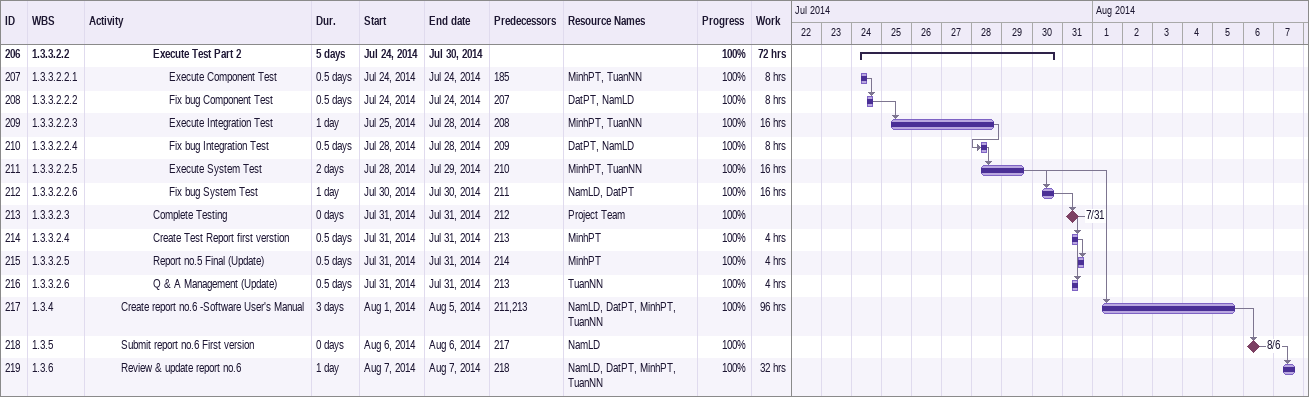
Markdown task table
| ID | WBS | Task | Duration | Start | Finish | Predecessors | Resources | % complete | Work (h) |
|---|---|---|---|---|---|---|---|---|---|
| 206 | 1.3.3.2.2 | **Execute Test Part 2** | 5d | 2014-07-24 | 2014-07-30 |  |  | 100 | 72 |
| 207 | 1.3.3.2.2.1 | Execute Component Test | 0.5d | 2014-07-24 | 2014-07-24 | 185 | MinhPT, TuanNN | 100 | 8 |
| 208 | 1.3.3.2.2.2 | Fix bug Component Test | 0.5d | 2014-07-24 | 2014-07-24 | 207 | DatPT, NamLD | 100 | 8 |
| 209 | 1.3.3.2.2.3 | Execute Integration Test | 1d | 2014-07-25 | 2014-07-28 | 208 | MinhPT, TuanNN | 100 | 16 |
| 210 | 1.3.3.2.2.4 | Fix bug Integration Test | 0.5d | 2014-07-28 | 2014-07-28 | 209 | DatPT, NamLD | 100 | 8 |
| 211 | 1.3.3.2.2.5 | Execute System Test | 2d | 2014-07-28 | 2014-07-29 | 210 | MinhPT, TuanNN | 100 | 16 |
| 212 | 1.3.3.2.2.6 | Fix bug System Test | 1d | 2014-07-30 | 2014-07-30 | 211 | NamLD, DatPT | 100 | 16 |
| 213 | 1.3.3.2.3 | Complete Testing | 0d | 2014-07-31 | 2014-07-31 | 212 | Project Team | 100 |  |
| 214 | 1.3.3.2.4 | Create Test Report first verstion | 0.5d | 2014-07-31 | 2014-07-31 | 213 | MinhPT | 100 | 4 |
| 215 | 1.3.3.2.5 | Report no.5 Final (Update) | 0.5d | 2014-07-31 | 2014-07-31 | 214 | MinhPT | 100 | 4 |
| 216 | 1.3.3.2.6 | Q & A Management (Update) | 0.5d | 2014-07-31 | 2014-07-31 | 213 | TuanNN | 100 | 4 |
| 217 | 1.3.4 | Create report no.6 -Software User's Manual | 3d | 2014-08-01 | 2014-08-05 | 211, 213 | NamLD, DatPT, MinhPT, TuanNN | 100 | 96 |
| 218 | 1.3.5 | Submit report no.6 First version | 0d | 2014-08-06 | 2014-08-06 | 217 | NamLD | 100 |  |
| 219 | 1.3.6 | Review & update report no.6 | 1d | 2014-08-07 | 2014-08-07 | 218 | NamLD, DatPT, MinhPT, TuanNN | 100 | 32 |
